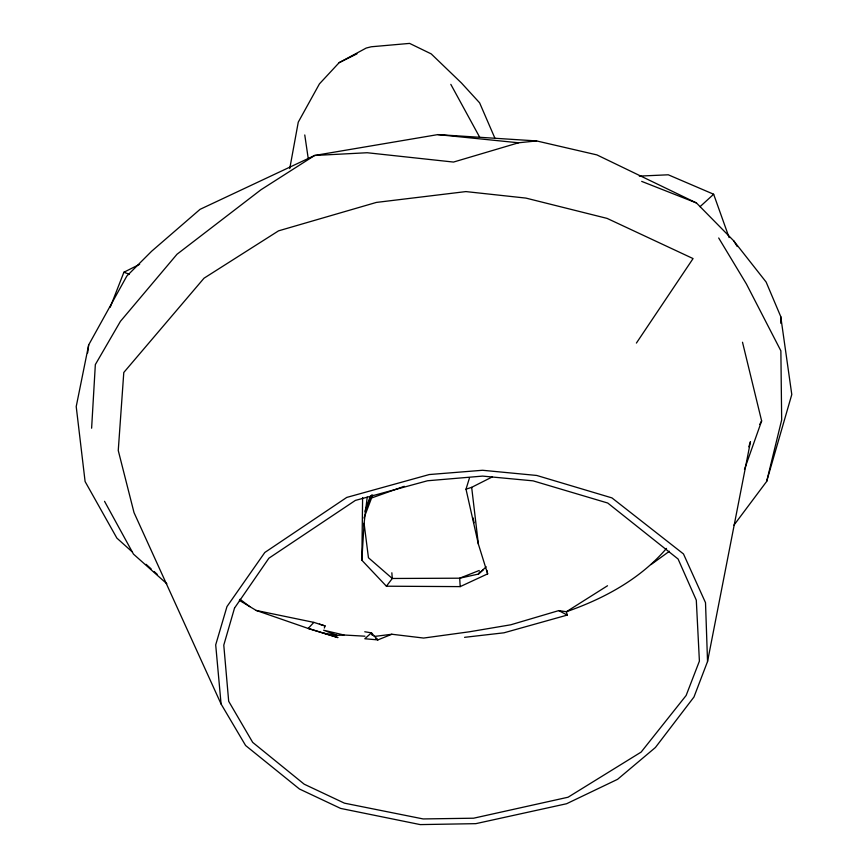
<?xml version="1.0" encoding="UTF-8"?>
<svg xmlns="http://www.w3.org/2000/svg" width="868" height="868" viewBox="0 0 868 868"><rect width="100%" height="100%" fill="white"/><g stroke="black" fill="none" stroke-linecap="round" stroke-linejoin="round"><path stroke-width="1.3" d="M486.915 570.33L487.642 573.878L460.192 586.616L386.401 586.204L361.847 560.229L362.607 497.527M91.617 428.206L95.339 364.582L120.435 321.334L177.007 254.248L260.975 189.756L314.65 155.47L437.819 134.605L536.619 140.931L596.902 154.895L696.462 202.96L733.699 240.816L766.14 282.067L780.744 316.57L791.79 394.528L766.661 481.447L733.959 525.14M361.847 560.229L364.083 523.317L367.218 497.082M87.646 352.907L88.688 344.878L126.815 276.078L151.629 251.243L200.074 209.329L314.65 155.47L367.175 152.735L453.508 162.066L518.554 142.786L536.619 140.931M707.539 661.524L705.51 602.674L683.474 553.947L611.951 497.906L536.728 475.458L482.543 470.272L429.291 474.546L346.755 497.418L264.805 552.482L226.971 606.569L215.698 644.87L221.08 704.002L245.611 745.525L299.46 789.012L340.614 808.412L420.253 824.6L475.838 823.656L566.598 803.735L617.549 779.334L655.405 747.5L693.966 697.015L707.539 661.524L750.473 441.671L748.813 446.803M289.749 168.587L298.266 122.149L319.435 83.881L339.149 62.659L366.209 48.055L371.244 46.774L409.598 43.4L431.201 53.881L461.44 82.97L479.624 102.847L494.901 138.186M88.688 344.878L76.21 406.571L85.097 481.534L116.876 538.106L131.969 551.657M766.661 481.447L781.667 419.928L780.875 350.846L746.404 283.977L718.693 237.984M234.523 608.077L223.781 645.13L228.685 701.279L252.696 742.39L304.18 784.184L344.433 803.16L423.139 818.936L473.592 818.209L568.073 797.225L641.137 752.089L686.132 695.485L699.402 661.112L696.299 600.168L678.082 559.003L607.73 503.028L533.082 480.85L482.608 476.098L427.523 480.764L355.37 500.413L268.896 558.2L234.544 608.045M487.642 573.878L478.355 544.041L466.007 489.194L469.425 478.084M324.328 628.063L325.066 625.926L319.457 624.146M744.484 469.36L761.637 420.969L742.509 342.242M365.211 510.362L369.779 497.7L373.066 495.357M363.952 518.077L371.569 497.982L404.271 486.308M110.236 307.229L123.907 272.237L139.65 264.317M364.961 511.805L371.352 495.693M759.684 424.506L761.637 420.969M479.895 571.828L478.398 574.084L459.704 578.196L392.282 578.479L368.444 557.733L364.083 523.317M636.407 343.066L693.065 258.577L607.101 218.4L525.889 198.088L465.888 191.589L376.343 202.428L278.552 230.845L204.002 278.216L123.788 372.481L118.254 450.503L134.019 512.597L221.08 704.002M386.401 586.204L392.282 578.479L391.848 572.782M370.549 496.702L372.079 494.695M325.066 625.926L313.869 622.378L308.183 628.443L256.168 610.432L239.34 600.33M374.097 636.483L391.869 634.248L423.617 638.056L469.371 631.795L510.742 624.797L558.753 610.605L566.403 611.723C604.009 598.638 640.345 579.01 666.494 548.402M486.199 566.782L478.398 574.084L483.443 569.614M700.053 206.671L713.648 194.237L729.109 237.572M375.866 638.588L377.884 639.89L371.417 632.848L364.82 638.75L377.884 639.89L391.869 634.248M651 564.591L669.412 551.267M607.513 585.759L566.403 611.723L567.26 615.076L503.972 632.805L464.564 637.329M466.007 489.194L471.671 487.339L492.21 476.955M339.149 62.659L356.976 53.838M479.244 570.482L459.704 578.196L460.192 586.616M639.315 176.106L668.262 174.793L713.648 194.237M323.97 633.26L337.207 635.387L343.967 635.007L364.961 636.201M437.819 134.605L518.554 142.786M369.779 497.7L371.569 497.982M364.755 631.763L371.417 632.848L372.361 635.376M256.168 610.432L313.869 622.378M343.967 635.007L323.601 630.201L337.207 635.387M123.907 272.237L129.289 274.234M641.691 181.39L696.462 202.96M558.753 610.605L567.26 615.076M240.024 599.278L249.756 606.634M166.851 583.763L133.477 554.12L104.54 501.313M146.063 564.308L151.097 568.822M154.113 571.535L157.141 574.247M733.699 240.816L737.268 246.555M450.817 84.359L479.776 137.394M474.145 522.742L472.854 517.686M371.417 632.848L372.122 634.747M304.766 134.963L308.314 159.083M471.671 487.339L478.355 544.041M780.744 316.57L780.788 323.308M337.771 637.546L308.183 628.443L337.771 637.546"/></g></svg>
